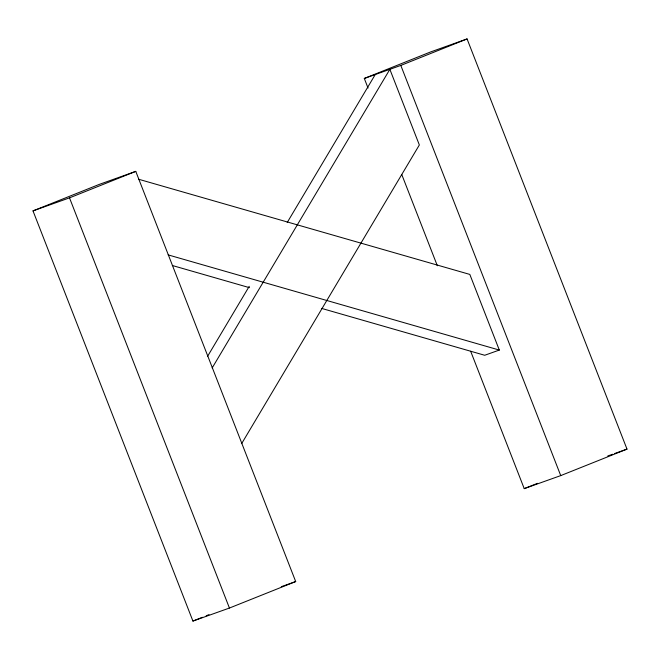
<?xml version="1.0" encoding="UTF-8"?>
<svg xmlns="http://www.w3.org/2000/svg" width="660" height="660" viewBox="0 0 660 660"><rect width="100%" height="100%" fill="white"/><g stroke="black" fill="none" stroke-linecap="round" stroke-linejoin="round"><path stroke-width="0.99" d="M207.578 356.334L249.233 286.333M287.199 222.527L375.26 74.539M212.165 367.958L389.862 69.333L419.347 144.969L241.651 443.603M33 210.886L99.264 184.396L135.77 171.369L295.697 581.551L229.433 608.041L192.926 621.068L33 210.886L69.506 197.86L135.77 171.369M368.049 88.052L364.303 78.449L430.567 51.958L467.074 38.932L627 449.113L560.736 475.604L524.23 488.631L470.671 351.26M364.303 78.449L400.81 65.422L467.074 38.932M192.926 621.068L202.389 617.281M206.176 615.772L209.014 614.633M524.23 488.631L537.479 483.334M138.658 179.256L469.821 274.42L499.315 350.064L484.712 355.27L321.601 308.401M607.786 455.969L612.587 454.253M614.51 453.568L627 449.113M281.284 586.69L295.697 581.551M168.151 254.892L499.315 350.064M172.326 265.501L249.439 287.661M400.81 65.422L560.736 475.604M401.758 174.512L437.341 265.765M69.506 197.86L229.433 608.041"/></g></svg>
